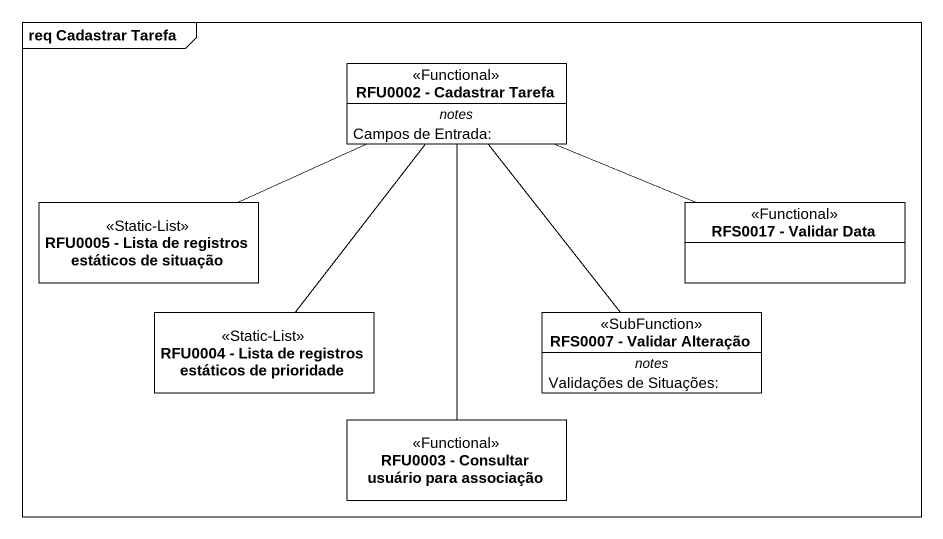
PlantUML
@startuml
mainframe req Cadastrar Tarefa
hide circle
hide empty members
class "RFU0002 - Cadastrar Tarefa" as RFU0002_Cadastrar_Tarefa <<Functional>> {
  -- notes --
  Campos de Entrada:
}
class "RFU0005 - Lista de registros estáticos de situação" as RFU0005_Lista_de_registros <<Static-List>>
class "RFS0017 - Validar Data" as RFS0017_Validar_Data <<Functional>>
class "RFU0004 - Lista de registros estáticos de prioridade" as RFU0004_Lista_de_registros <<Static-List>>
class "RFS0007 - Validar Alteração" as RFS0007_Validar_Alteração <<SubFunction>> {
  -- notes --
  Validações de Situações:
}
class "RFU0003 - Consultar usuário para associação" as RFU0003_Consultar_usuário <<Functional>>
RFU0002_Cadastrar_Tarefa -left- RFU0005_Lista_de_registros
RFU0002_Cadastrar_Tarefa -right- RFS0017_Validar_Data
RFU0002_Cadastrar_Tarefa -- RFU0004_Lista_de_registros
RFU0002_Cadastrar_Tarefa -- RFS0007_Validar_Alteração
RFU0002_Cadastrar_Tarefa -- RFU0003_Consultar_usuário
@enduml
